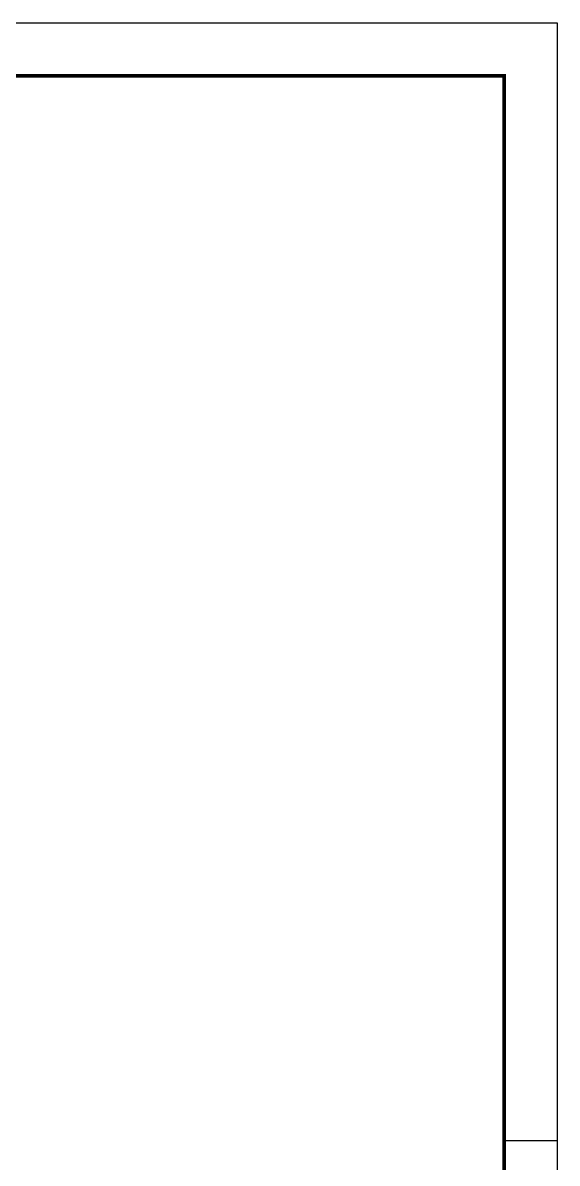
# Model space of a CAD drawing. Extents: x 419.355 to 420, y 0 to 0.295.
# Drawn here: x 419.9295 to 420, y 0.1446 to 0.295 of the extents above; entities that cross this region are included whole.
import ezdxf

# ---------------------------------------------------------------- set-up
doc = ezdxf.new("R2010")
doc.units = 0
doc.header["$MEASUREMENT"] = 0
doc.layers.get('0').update_dxf_attribs({"linetype": 'CONTINUOUS'})

msp = doc.modelspace()

# ---------------------------------------------------------------- linework, layer by layer
for p, q in [((419.58, 0.2950000000000568), (420, 0.2950000000000568)), ((420, 0.2950000000000568), (420, 5.684341886080801e-14)), ((420, 0.1475000000000568), (419.993, 0.1475000000000568))]:
    msp.add_line(p, q)
at = {"const_width": 0.0005}
msp.add_lwpolyline([(419.605, 0.00700000000005679), (419.605, 0.2880000000000568), (419.993, 0.2880000000000568), (419.993, 0.007000000000056843)], close=True, dxfattribs=at)

doc.saveas('drawing.dxf')
